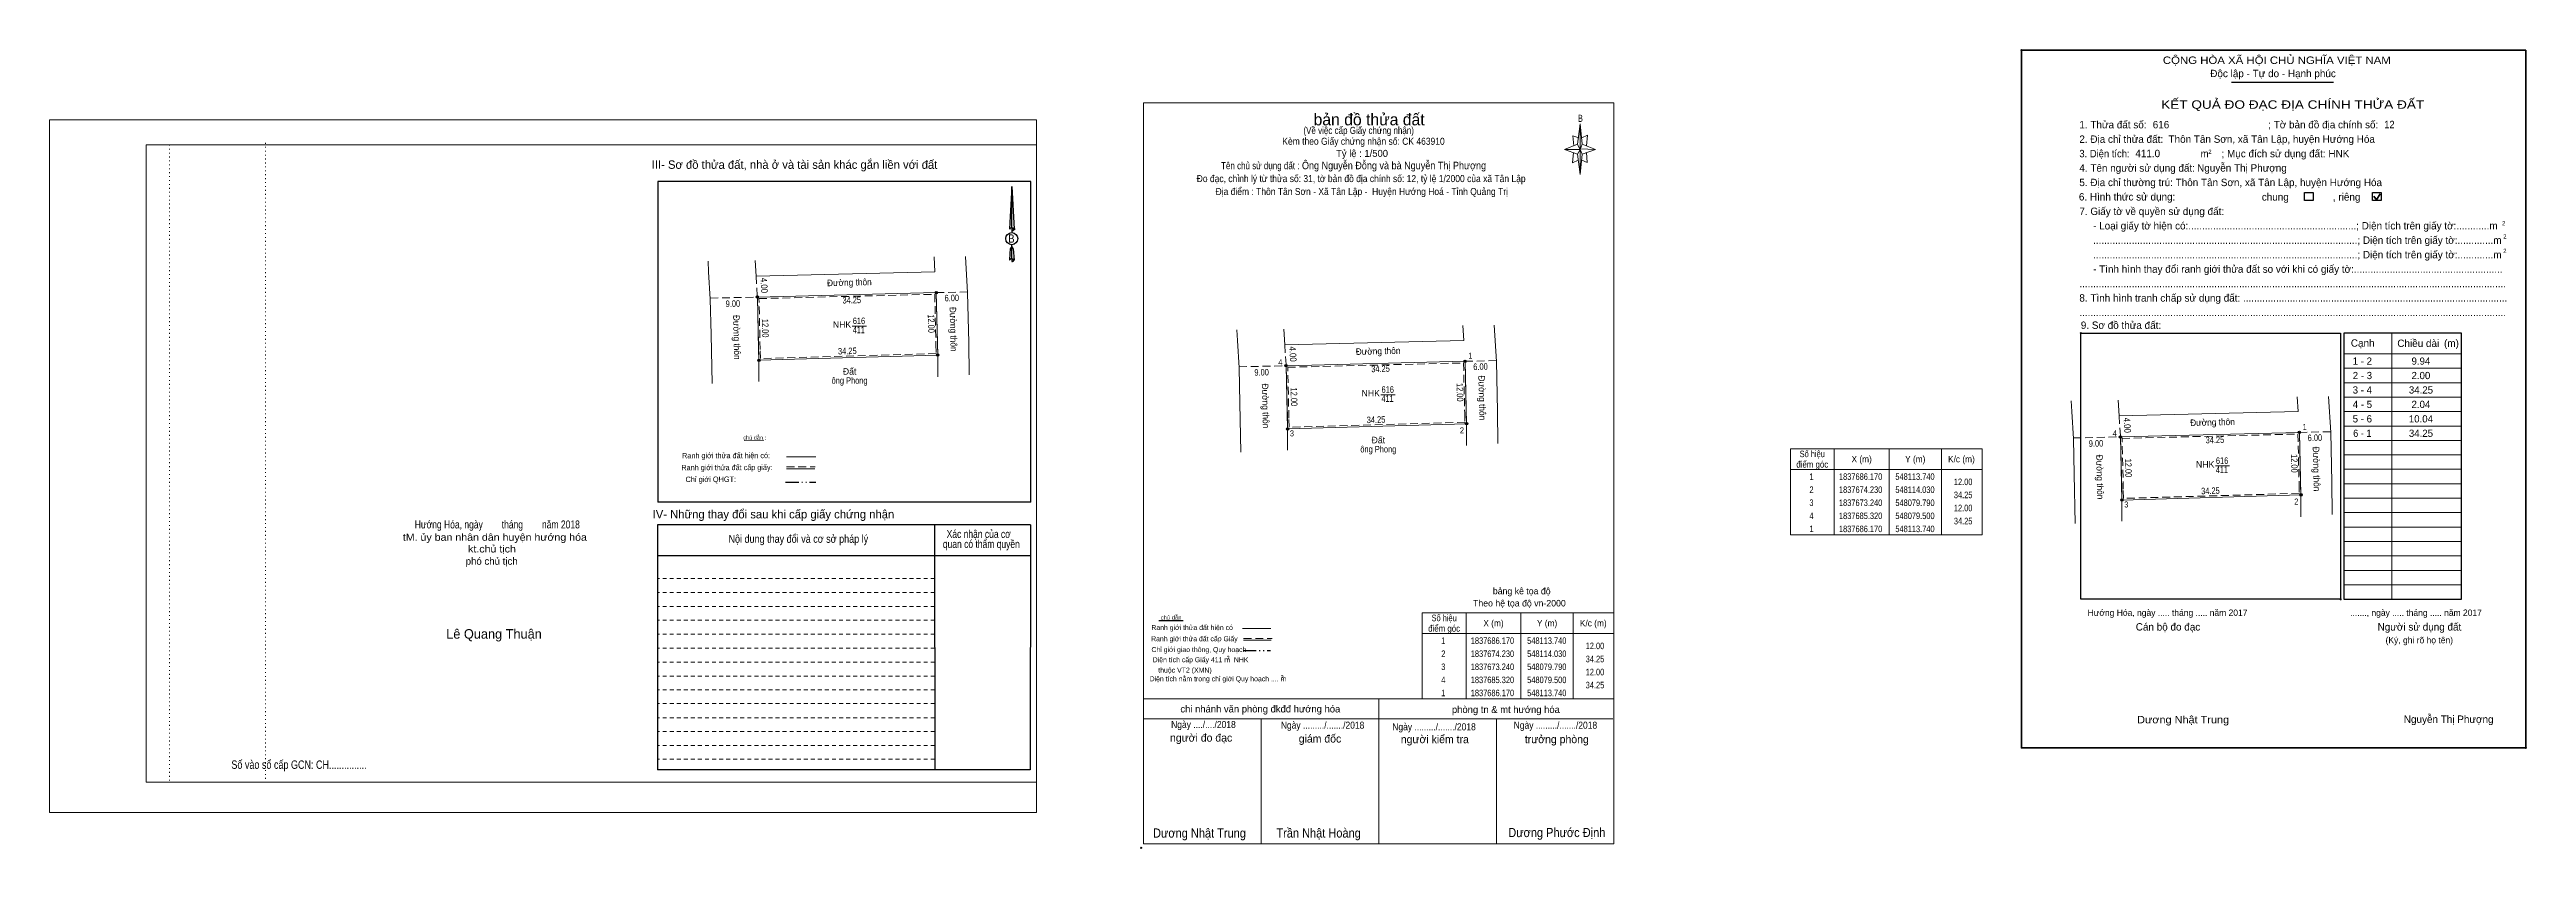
# Model space of a CAD drawing. Header units: metres. Extents: x 547683 to 548157, y 1837607 to 1837759.
import ezdxf
from ezdxf.enums import TextEntityAlignment as Align

# ---------------------------------------------------------------- set-up
doc = ezdxf.new("R2010")
doc.units = ezdxf.units.M
doc.header["$LTSCALE"] = 0.5
doc.header["$PDMODE"] = 32
doc.header["$PDSIZE"] = 0.25
for name, pattern in [('DASH_DOUBLE_DOT', [9.2, 5, -1.2, 0.3, -1.2, 0.3, -1.2]), ('DOTTED', [1.5, 0.3, -1.2]), ('MEDIUM_DASHED', [4.5, 3, -1.5]), ('SHORT_DASHED', [2.7, 1.5, -1.2])]:
    doc.linetypes.add(name, pattern=pattern)
for name, color, linetype, lineweight in [('1', 7, 'Continuous', 13), ('10', 7, 'Continuous', 13), ('11', 7, 'Continuous', 25), ('16', 7, 'Continuous', 25), ('18', 7, 'Continuous', 25), ('2', 7, 'Continuous', 35), ('27', 7, 'Continuous', 13), ('28', 7, 'SHORT_DASHED', 13), ('5', 7, 'DASH_DOUBLE_DOT', 13), ('50', 7, 'Continuous', 25), ('55', 7, 'Continuous', 13), ('63', 7, 'Continuous', 13), ('7', 7, 'Continuous', 13), ('8', 7, 'Continuous', 13)]:
    doc.layers.add(name, color=color, linetype=linetype, lineweight=lineweight)
for name, color, linetype in [('48', 7, 'Continuous'), ('52', 7, 'Continuous'), ('6', 7, 'Continuous'), ('9', 7, 'Continuous')]:
    doc.layers.add(name, color=color, linetype=linetype)

msp = doc.modelspace()

# ---------------------------------------------------------------- hatches: boundary and pattern name
at = {"layer": '11'}
for points in [[(548113.9702, 1837686.17, 1), (548113.5098, 1837686.17, 1)], [(548079.7302, 1837685.32, 1), (548079.2698, 1837685.32, 1)], [(548080.0202, 1837673.24, 1), (548079.5598, 1837673.24, 1)], [(548114.2602, 1837674.23, 1), (548113.7998, 1837674.23, 1)], [(548114.2602, 1837674.23, 1), (548113.7998, 1837674.23, 1)]]:
    msp.add_hatch(color=256, dxfattribs=at).paths.add_polyline_path(points)
at = {"layer": '8'}
for points in [[(547818.8602, 1837712.07, 1), (547818.3998, 1837712.07, 1)], [(547853.1002, 1837712.92, 1), (547852.6398, 1837712.92, 1)], [(547819.1502, 1837699.99, 1), (547818.6898, 1837699.99, 1)], [(547853.3902, 1837700.98, 1), (547852.9298, 1837700.98, 1)], [(547853.3902, 1837700.98, 1), (547852.9298, 1837700.98, 1)], [(547920.0502, 1837698.93, 1), (547919.5898, 1837698.93, 1)], [(547954.2902, 1837699.78, 1), (547953.8298, 1837699.78, 1)], [(547920.3402, 1837686.85, 1), (547919.8798, 1837686.85, 1)], [(547954.5802, 1837687.84, 1), (547954.1198, 1837687.84, 1)], [(547954.5802, 1837687.84, 1), (547954.1198, 1837687.84, 1)]]:
    msp.add_hatch(color=256, dxfattribs=at).paths.add_polyline_path(points)

# ---------------------------------------------------------------- linework, layer by layer
at = {"layer": '1', "lineweight": 25}
for p, q in [((548100.73, 1837753.18), (548120.25, 1837753.18)), ((548144.76, 1837654.24), (548144.76, 1837705.18))]:
    msp.add_line(p, q, dxfattribs=at)
at = {"layer": '1'}
for p, q in [((547701.69, 1837741.2), (547872.07, 1837741.2)), ((547701.69, 1837619.24), (547701.69, 1837741.2)), ((547872.07, 1837741.2), (547872.07, 1837618.21)), ((548131.41, 1837705.18), (548131.41, 1837654.24)), ((548122.27, 1837701.21), (548137.72, 1837701.21)), ((548137.72, 1837701.21), (548144.76, 1837701.21)), ((548122.27, 1837698.44), (548137.72, 1837698.44)), ((548122.27, 1837695.68), (548137.72, 1837695.68)), ((548137.72, 1837698.44), (548144.76, 1837698.44)), ((548137.72, 1837695.68), (548144.76, 1837695.68)), ((548122.27, 1837692.92), (548137.72, 1837692.92)), ((548137.72, 1837692.92), (548144.76, 1837692.92)), ((548122.27, 1837690.16), (548137.72, 1837690.16)), ((548122.27, 1837687.39), (548137.72, 1837687.39)), ((548137.72, 1837690.16), (548144.76, 1837690.16)), ((548137.72, 1837687.39), (548144.76, 1837687.39)), ((548122.27, 1837684.63), (548137.72, 1837684.63)), ((548122.27, 1837681.87), (548137.72, 1837681.87)), ((548137.72, 1837684.63), (548144.76, 1837684.63)), ((548137.72, 1837681.87), (548144.76, 1837681.87)), ((548122.27, 1837679.11), (548137.72, 1837679.11)), ((548137.72, 1837679.11), (548144.76, 1837679.11)), ((548122.27, 1837676.34), (548137.72, 1837676.34)), ((548122.27, 1837673.58), (548137.72, 1837673.58)), ((548137.72, 1837676.34), (548144.76, 1837676.34)), ((548137.72, 1837673.58), (548144.76, 1837673.58)), ((548122.27, 1837670.82), (548137.72, 1837670.82)), ((548122.27, 1837668.06), (548137.72, 1837668.06)), ((548137.72, 1837670.82), (548144.76, 1837670.82)), ((548137.72, 1837668.06), (548144.76, 1837668.06)), ((548122.27, 1837665.29), (548137.72, 1837665.29)), ((548122.27, 1837662.53), (548137.72, 1837662.53)), ((548137.72, 1837665.29), (548144.76, 1837665.29)), ((548137.72, 1837662.53), (548144.76, 1837662.53)), ((548122.27, 1837659.77), (548137.72, 1837659.77)), ((548137.72, 1837659.77), (548144.76, 1837659.77)), ((548122.27, 1837657.01), (548137.72, 1837657.01)), ((548137.72, 1837657.01), (548144.76, 1837657.01)), ((547701.69, 1837619.24), (547872.07, 1837619.24))]:
    msp.add_line(p, q, dxfattribs=at)
at = {"layer": '1', "linetype": 'DOTTED'}
for p, q in [((547706.11, 1837741.2), (547706.11, 1837619.24)), ((547724.5, 1837741.56), (547724.5, 1837619.59))]:
    msp.add_line(p, q, dxfattribs=at)
at = {"layer": '1', "lineweight": 35}
for p, q in [((548127.96, 1837731.36), (548128.51, 1837730.65)), ((548128.51, 1837730.65), (548129.17, 1837731.85))]:
    msp.add_line(p, q, dxfattribs=at)
at = {"layer": '1'}
for points in [[(547683.17, 1837613.44), (547872.07, 1837613.44), (547872.07, 1837745.99), (547683.17, 1837745.99)], [(548113.74, 1837686.17), (548114.03, 1837674.23), (548079.79, 1837673.24), (548079.5, 1837685.32)]]:
    msp.add_lwpolyline(points, close=True, dxfattribs=at)
msp.add_lwpolyline([(547708.59, 1837741.2), (547872.07, 1837741.2), (547872.07, 1837619.24), (547708.59, 1837619.24)], dxfattribs=at)
at = {"layer": '1', "lineweight": 25}
msp.add_lwpolyline([(548071.91, 1837705.17), (548121.62, 1837705.17), (548121.62, 1837654.24), (548071.91, 1837654.24)], close=True, dxfattribs=at)
msp.add_lwpolyline([(548144.76, 1837705.18), (548122.27, 1837705.18), (548122.27, 1837654.24), (548144.76, 1837654.24), (548144.76, 1837654.74)], dxfattribs=at)
at = {"layer": '1'}
for p in [(548060.53, 1837759.31), (548071.91, 1837705.17), (548121.62, 1837654.24), (548157.07, 1837625.79)]:
    msp.add_point(p, dxfattribs=at)
at = {"layer": '10'}
msp.add_lwpolyline([(548114.03, 1837674.23), (548079.79, 1837673.24), (548079.74, 1837675.28), (548079.5, 1837685.32), (548113.74, 1837686.17), (548113.98, 1837676.23)], close=True, dxfattribs=at)
at = {"layer": '10', "linetype": 'MEDIUM_DASHED'}
msp.add_lwpolyline([(548113.72, 1837674.52), (548080.08, 1837673.55), (548080.04, 1837675.29), (548079.81, 1837685.03), (548113.45, 1837685.86), (548113.68, 1837676.22)], close=True, dxfattribs=at)
at = {"layer": '11'}
for centre in [(548113.74, 1837686.17), (548079.5, 1837685.32), (548079.79, 1837673.24), (548114.03, 1837674.23), (548114.03, 1837674.23)]:
    msp.add_circle(centre, 0.2302, dxfattribs=at)
at = {"layer": '16'}
msp.add_line((547900.11, 1837650.12), (547895.49, 1837650.12), dxfattribs=at)
at = {"layer": '18'}
for p, q in [((547867.3, 1837733.2), (547867.75, 1837725.08)), ((547867.3, 1837733.2), (547867.75, 1837725.08)), ((547867.3, 1837733.2), (547867.75, 1837725.08)), ((547866.95, 1837726.32), (547866.9, 1837725.08)), ((547867.3, 1837725.3), (547867.3, 1837725.01)), ((547867.3, 1837725.01), (547867.3, 1837724.8)), ((547867.3, 1837724.8), (547867.3, 1837724.47)), ((547867.3, 1837724.8), (547867.3, 1837724.47)), ((547867.3, 1837724.8), (547867.3, 1837724.47)), ((547867.3, 1837721.72), (547867.3, 1837722.08)), ((547867.3, 1837721.72), (547867.3, 1837722.08)), ((547867.3, 1837721.72), (547867.3, 1837722.08)), ((547867.3, 1837721.72), (547867.61, 1837721.28)), ((547867.3, 1837721.72), (547867.61, 1837721.28)), ((547867.3, 1837721.72), (547867.61, 1837721.28)), ((547867.3, 1837719.41), (547867.3, 1837719.11)), ((547867.3, 1837719.11), (547867.3, 1837718.86)), ((547867.61, 1837721.28), (547867.75, 1837719.15)), ((547867.61, 1837721.28), (547867.75, 1837719.15)), ((547867.61, 1837721.28), (547867.75, 1837719.15)), ((547867.75, 1837719.15), (547867.75, 1837719.16))]:
    msp.add_line(p, q, dxfattribs=at)
for points in [[(547867.3, 1837725.3), (547867.3, 1837733.2), (547866.95, 1837726.32)], [(547867.3, 1837719.41), (547867.3, 1837721.72), (547867.03, 1837721.28), (547866.95, 1837720.41), (547866.9, 1837719.16)]]:
    msp.add_lwpolyline(points, dxfattribs=at)
msp.add_ellipse((547867.313, 1837723.2501), major_axis=(0, 1.158), ratio=0.983453, dxfattribs=at)
for centre, start_param, end_param in [((547867.3134, 1837725.0346), 1.57079633, 3.07445202), ((547867.3134, 1837725.0346), 0.06714063, 1.57079633), ((547867.3134, 1837725.0346), 4.71238898, 6.28318531), ((547867.3134, 1837719.1241), 2.49106941, 3.07427841), ((547867.3134, 1837719.1241), 1.57079633, 2.49106941), ((547867.3134, 1837719.1241), 0.06714063, 1.57079633), ((547867.3134, 1837719.1241), 4.71238898, 6.28318531)]:
    msp.add_ellipse(centre, major_axis=(0.4175, 0), ratio=0.655448, start_param=start_param, end_param=end_param, dxfattribs=at)
msp.add_point((547867.75, 1837725.08), dxfattribs=at)
at = {"layer": '2'}
msp.add_lwpolyline([(548060.53, 1837759.31), (548157.06, 1837759.31), (548157.06, 1837625.79), (548060.53, 1837625.79)], close=True, dxfattribs=at)
at = {"layer": '27'}
for p, q in [((548079.79, 1837673.24), (548079.79, 1837669.17)), ((548114.03, 1837674.23), (548114.03, 1837670.04))]:
    msp.add_line(p, q, dxfattribs=at)
at = {"layer": '28', "linetype": 'Continuous', "lineweight": 25}
for p, q in [((547870.96, 1837672.82), (547799.6, 1837672.82)), ((547852.55, 1837668.48), (547852.57, 1837621.63)), ((547870.9, 1837668.48), (547870.87, 1837621.63)), ((547870.87, 1837662.53), (547799.55, 1837662.53)), ((547870.87, 1837621.63), (547799.55, 1837621.63))]:
    msp.add_line(p, q, dxfattribs=at)
at = {"layer": '28'}
for p, q in [((547852.56, 1837658.22), (547799.55, 1837658.22)), ((547852.56, 1837655.56), (547799.55, 1837655.56)), ((547852.56, 1837652.88), (547799.55, 1837652.88)), ((547852.56, 1837650.24), (547799.55, 1837650.24)), ((547852.56, 1837647.57), (547799.55, 1837647.57)), ((547852.56, 1837644.91), (547799.55, 1837644.91)), ((547852.56, 1837642.21), (547799.55, 1837642.21)), ((547852.57, 1837639.56), (547799.55, 1837639.56)), ((547852.57, 1837636.92), (547799.55, 1837636.92)), ((547852.57, 1837634.27), (547799.55, 1837634.27)), ((547852.57, 1837631.59), (547799.55, 1837631.59)), ((547852.57, 1837628.92), (547799.55, 1837628.92)), ((547852.57, 1837626.28), (547799.55, 1837626.28)), ((547852.57, 1837623.62), (547799.55, 1837623.62))]:
    msp.add_line(p, q, dxfattribs=at)
at = {"layer": '28', "linetype": 'Continuous', "lineweight": 25}
for points in [[(547870.96, 1837672.82), (547870.96, 1837734.16), (547799.6, 1837734.16), (547799.6, 1837672.82)], [(547870.9, 1837668.48), (547799.55, 1837668.48), (547799.55, 1837621.63)]]:
    msp.add_lwpolyline(points, dxfattribs=at)
at = {"layer": '5', "lineweight": 25}
for p, q in [((547824.04, 1837676.65), (547829.79, 1837676.65)), ((547911.59, 1837644.42), (547916.83, 1837644.42))]:
    msp.add_line(p, q, dxfattribs=at)
at = {"layer": '5', "linetype": 'Continuous'}
for p, q in [((547911.49, 1837648.63), (547916.87, 1837648.63)), ((547911.69, 1837646.39), (547916.96, 1837646.39))]:
    msp.add_line(p, q, dxfattribs=at)
at = {"layer": '5', "linetype": 'MEDIUM_DASHED'}
msp.add_line((547911.69, 1837646.71), (547917.13, 1837646.71), dxfattribs=at)
at = {"layer": '50'}
for points in [[(548114.7, 1837732.08), (548116.36, 1837732.08), (548116.36, 1837730.53), (548114.7, 1837730.53)], [(548127.74, 1837732.08), (548129.4, 1837732.08), (548129.4, 1837730.53), (548127.74, 1837730.53)]]:
    msp.add_lwpolyline(points, close=True, dxfattribs=at)
at = {"layer": '55'}
for p, q in [((547824.18, 1837681.48), (547829.79, 1837681.48)), ((547824.22, 1837679.23), (547829.6, 1837679.23)), ((547824.22, 1837679.23), (547829.6, 1837679.23))]:
    msp.add_line(p, q, dxfattribs=at)
at = {"layer": '55', "linetype": 'MEDIUM_DASHED'}
msp.add_line((547824.21, 1837679.61), (547829.72, 1837679.61), dxfattribs=at)
at = {"layer": '63'}
for p, q in [((548070.18, 1837690.18), (548070.06, 1837692.21)), ((548079.25, 1837689.32), (548079.07, 1837692.33)), ((548119.74, 1837686.14), (548119.33, 1837693.06)), ((548024.72, 1837683.06), (548024.72, 1837666.56)), ((548035.22, 1837683.06), (548035.22, 1837666.56)), ((548045.22, 1837683.06), (548045.22, 1837666.56)), ((548016.32, 1837679.06), (548053.02, 1837679.06)), ((548097.66, 1837679.78), (548100.38, 1837679.78)), ((547954.26, 1837651.67), (547954.26, 1837635.17)), ((547964.76, 1837651.67), (547964.76, 1837635.17)), ((547974.76, 1837651.67), (547974.76, 1837635.17)), ((547945.86, 1837647.67), (547982.56, 1837647.67))]:
    msp.add_line(p, q, dxfattribs=at)
at = {"layer": '63', "linetype": 'MEDIUM_DASHED'}
for p, q in [((548079.25, 1837689.32), (548079.5, 1837685.32)), ((548119.74, 1837686.31), (548113.74, 1837686.17)), ((548070.49, 1837685.11), (548079.5, 1837685.32))]:
    msp.add_line(p, q, dxfattribs=at)
at = {"layer": '63'}
for points in [[(548079.25, 1837689.32), (548113.49, 1837690.17), (548113.32, 1837693)], [(548070.18, 1837690.18), (548070.5, 1837684.95), (548070.66, 1837678.18), (548070.83, 1837668.77)], [(548119.74, 1837686.14), (548119.97, 1837676.66), (548120.03, 1837670.44)]]:
    msp.add_lwpolyline(points, dxfattribs=at)
for points in [[(548016.32, 1837683.06), (548053.02, 1837683.06), (548053.02, 1837666.56), (548016.32, 1837666.56)], [(547945.86, 1837651.67), (547982.56, 1837651.67), (547982.56, 1837635.17), (547945.86, 1837635.17)]]:
    msp.add_lwpolyline(points, close=True, dxfattribs=at)
at = {"layer": '7'}
for p, q in [((547975.61, 1837741.34), (547976.11, 1837745.24)), ((547975.61, 1837739.44), (547973.11, 1837740.34)), ((547976.51, 1837739.44), (547976.11, 1837735.54)), ((547977.41, 1837737.84), (547976.41, 1837738.24)), ((547976.51, 1837741.34), (547979.01, 1837740.34)), ((547977.31, 1837739.74), (547977.41, 1837737.84)), ((547816.13, 1837684.64), (547819.86, 1837684.69)), ((547892.56, 1837635.17), (547982.56, 1837635.17)), ((547892.56, 1837635.17), (547982.56, 1837635.17)), ((547892.56, 1837635.17), (547982.56, 1837635.17)), ((547937.56, 1837607.47), (547937.56, 1837635.17)), ((547892.56, 1837631.37), (547982.36, 1837631.37)), ((547915.06, 1837607.47), (547915.06, 1837631.37)), ((547960.06, 1837607.47), (547960.06, 1837631.37)), ((547982.56, 1837607.47), (547892.56, 1837607.47))]:
    msp.add_line(p, q, dxfattribs=at)
for points in [[(547892.56, 1837749.27), (547982.56, 1837749.27), (547982.56, 1837607.47), (547892.56, 1837607.47)], [(547976.11, 1837745.24), (547976.51, 1837741.34), (547976.11, 1837740.34)], [(547976.11, 1837740.34), (547973.11, 1837740.34), (547975.61, 1837741.34), (547976.51, 1837739.44), (547979.01, 1837740.34), (547976.11, 1837740.44)], [(547976.11, 1837740.34), (547976.11, 1837735.54), (547975.61, 1837739.44)]]:
    msp.add_lwpolyline(points, close=True, dxfattribs=at)
for points in [[(547975.81, 1837742.54), (547974.71, 1837742.94), (547974.91, 1837741.04)], [(547976.41, 1837742.54), (547977.51, 1837743.04), (547977.31, 1837741.04)], [(547976.11, 1837740.34), (547975.61, 1837741.34), (547973.11, 1837740.34)], [(547974.81, 1837739.74), (547974.61, 1837737.74), (547975.71, 1837738.24)], [(547976.11, 1837740.34), (547976.51, 1837739.44), (547979.01, 1837740.34)]]:
    msp.add_lwpolyline(points, dxfattribs=at)
msp.add_point((547892.09, 1837606.69), dxfattribs=at)
at = {"layer": '8'}
for p, q in [((547858.87, 1837712.89), (547858.46, 1837719.81)), ((547809.31, 1837716.93), (547809.19, 1837718.96)), ((547818.38, 1837716.07), (547818.2, 1837719.08)), ((547836.79, 1837706.53), (547839.51, 1837706.53)), ((547910.5, 1837703.79), (547910.38, 1837705.82)), ((547919.57, 1837702.93), (547919.39, 1837705.94)), ((547960.06, 1837699.75), (547959.65, 1837706.67)), ((547853.16, 1837700.98), (547853.16, 1837696.79)), ((547818.92, 1837699.99), (547818.92, 1837695.92)), ((547937.98, 1837693.39), (547940.7, 1837693.39)), ((547920.11, 1837686.85), (547920.11, 1837682.78)), ((547954.35, 1837687.84), (547954.35, 1837683.65))]:
    msp.add_line(p, q, dxfattribs=at)
at = {"layer": '8', "linetype": 'MEDIUM_DASHED'}
for p, q in [((547818.38, 1837716.07), (547818.63, 1837712.07)), ((547809.62, 1837711.86), (547818.63, 1837712.07)), ((547858.87, 1837713.06), (547852.87, 1837712.92)), ((547919.57, 1837702.93), (547919.82, 1837698.93)), ((547910.81, 1837698.72), (547919.82, 1837698.93)), ((547960.06, 1837699.92), (547954.06, 1837699.78))]:
    msp.add_line(p, q, dxfattribs=at)
at = {"layer": '8'}
for points in [[(547818.38, 1837716.07), (547852.62, 1837716.92), (547852.45, 1837719.75)], [(547809.31, 1837716.93), (547809.63, 1837711.7), (547809.79, 1837704.93), (547809.96, 1837695.52)], [(547858.87, 1837712.89), (547859.1, 1837703.41), (547859.16, 1837697.19)], [(547919.57, 1837702.93), (547953.81, 1837703.78), (547953.64, 1837706.61)], [(547910.5, 1837703.79), (547910.82, 1837698.56), (547910.98, 1837691.79), (547911.15, 1837682.38)], [(547960.06, 1837699.75), (547960.29, 1837690.27), (547960.35, 1837684.05)]]:
    msp.add_lwpolyline(points, dxfattribs=at)
for points in [[(547853.16, 1837700.98), (547818.92, 1837699.99), (547818.87, 1837702.03), (547818.63, 1837712.07), (547852.87, 1837712.92), (547853.11, 1837702.98)], [(547852.87, 1837712.92), (547853.16, 1837700.98), (547818.92, 1837699.99), (547818.63, 1837712.07)], [(547954.35, 1837687.84), (547920.11, 1837686.85), (547920.06, 1837688.89), (547919.82, 1837698.93), (547954.06, 1837699.78), (547954.3, 1837689.84)], [(547954.06, 1837699.78), (547954.35, 1837687.84), (547920.11, 1837686.85), (547919.82, 1837698.93)]]:
    msp.add_lwpolyline(points, close=True, dxfattribs=at)
at = {"layer": '8', "linetype": 'MEDIUM_DASHED'}
for points in [[(547852.85, 1837701.27), (547819.21, 1837700.3), (547819.17, 1837702.04), (547818.94, 1837711.78), (547852.58, 1837712.61), (547852.81, 1837702.97)], [(547954.04, 1837688.13), (547920.4, 1837687.16), (547920.36, 1837688.9), (547920.13, 1837698.64), (547953.77, 1837699.47), (547954, 1837689.83)]]:
    msp.add_lwpolyline(points, close=True, dxfattribs=at)
at = {"layer": '8', "lineweight": 25}
for centre in [(547818.63, 1837712.07), (547852.87, 1837712.92), (547818.92, 1837699.99), (547853.16, 1837700.98), (547853.16, 1837700.98), (547919.82, 1837698.93), (547954.06, 1837699.78), (547920.11, 1837686.85), (547954.35, 1837687.84), (547954.35, 1837687.84)]:
    msp.add_circle(centre, 0.2302, dxfattribs=at)

# ---------------------------------------------------------------- texts
at = {"layer": '1'}
for s, height, width, p in [('CỘNG HÒA XÃ HỘI CHỦ NGHĨA VIỆT NAM', 1.418, 1.15, (548087.61, 1837756.68)), ('3. Diện tích:', 1.418, 0.95, (548071.63, 1837738.82)), ('m', 1.418, 0.95, (548094.85, 1837738.82)), ('2', 0.8102, 0.95, (548096.31, 1837739.46)), ('2', 0.8102, 0.9, (548152.54, 1837725.8)), ('2', 0.8102, 0.9, (548152.75, 1837723.27)), ('2', 0.8102, 0.9, (548152.75, 1837720.51)), ('Dương Nhật Trung', 1.418, 1.1, (548082.69, 1837630.51))]:
    msp.add_text(s, height=height, dxfattribs=dict(at, width=width)).set_placement(p)
for s, height, p in [('Độc lập - Tự do - Hạnh phúc', 1.418, (548096.68, 1837754.15)), ('2. Địa chỉ thửa đất:', 1.418, (548071.63, 1837741.58)), ('1. Thửa đất số:', 1.418, (548071.63, 1837744.35)), ('; Tờ bản đồ địa chính số:', 1.418, (548107.77, 1837744.36)), ('; Mục đích sử dụng đất: HNK', 1.418, (548098.84, 1837738.82)), ('4. Tên người sử dụng đất:', 1.418, (548071.63, 1837736.06)), ('5. Địa chỉ thường trú: Thôn Tân Sơn, xã Tân Lập, huyện Hướng Hóa', 1.418, (548071.63, 1837733.3)), ('7. Giấy tờ về quyền sử dụng đất:', 1.418, (548071.63, 1837727.77)), ('chung                , riêng', 1.418, (548106.55, 1837730.53)), ('     - Loại giấy tờ hiện có:.............................................................; Diện tích trên giấy tờ:............m', 1.418, (548071.63, 1837725.01)), ('     ................................................................................................; Diện tích trên giấy tờ:.............m', 1.418, (548071.63, 1837722.25)), ('     ................................................................................................; Diện tích trên giấy tờ:.............m', 1.418, (548071.63, 1837719.48)), ('     - Tình hình thay đổi ranh giới thửa đất so với khi có giấy tờ:......................................................', 1.418, (548071.63, 1837716.72)), ('8. Tình hình tranh chấp sử dụng đất: ................................................................................................', 1.418, (548071.63, 1837711.2)), ('...........................................................................................................................................................', 1.418, (548071.63, 1837713.96)), ('...........................................................................................................................................................', 1.418, (548071.63, 1837708.43)), ('9. Sơ đồ thửa đất:', 1.418, (548071.91, 1837705.98)), ('Cạnh', 1.418, (548123.59, 1837702.57)), ('Chiều dài', 1.418, (548132.48, 1837702.52)), ('(m)', 1.418, (548141.42, 1837702.54)), ('Hướng Hóa, ngày ..... tháng ..... năm 2017', 1.215, (548073.2, 1837651.07)), ('Cán bộ đo đạc', 1.418, (548082.43, 1837648.26)), ('......., ngày ..... tháng ..... năm 2017', 1.215, (548123.46, 1837651.07)), ('Người sử dụng đất', 1.418, (548128.71, 1837648.26)), ('(Ký, ghi rõ họ tên)', 1.215, (548130.23, 1837645.82))]:
    msp.add_text(s, height=height, dxfattribs=at).set_placement(p)
for s, height, width, p in [('KẾT QUẢ ĐO ĐẠC ĐỊA CHÍNH THỬA ĐẤT', 1.621, 1.2, (548112.46, 1837748.1)), ('616', 1.25, 0.85, (548098.945, 1837680.15)), ('411', 1.25, 0.8, (548098.91, 1837678.41))]:
    msp.add_text(s, height=height, dxfattribs=dict(at, width=width)).set_placement(p, align=Align.CENTER)
msp.add_text('NHK', height=1.25, dxfattribs=at).set_placement((548095.705, 1837679.44), align=Align.CENTER)
at = {"layer": '16', "width": 0.8}
for p in [(547908.72, 1837642.63), (547919.06, 1837638.93)]:
    msp.add_text('2', height=0.8, dxfattribs=at).set_placement(p, align=Align.CENTER)
at = {"layer": '18'}
for s, height, width, p in [('B', 1.59, 0.85, (547867.245, 1837722.47)), ('tM. ủy ban nhân dân huyện hướng hóa', 1.381, 1.1, (547768.395, 1837665.43)), ('Hướng Hóa, ngày        tháng        năm 2018', 1.523, 0.8, (547768.86, 1837667.8)), ('kt.chủ tịch', 1.381, 1.1, (547767.845, 1837663.2)), ('Số vào sổ cấp GCN: CH...............', 1.611, 0.8, (547730.905, 1837621.8))]:
    msp.add_text(s, height=height, dxfattribs=dict(at, width=width)).set_placement(p, align=Align.CENTER)
for s, height, p in [('phó chủ tịch', 1.381, (547767.785, 1837660.85)), ('Lê Quang Thuận', 1.822, (547768.23, 1837646.71))]:
    msp.add_text(s, height=height, dxfattribs=at).set_placement(p, align=Align.CENTER)
at = {"layer": '28'}
for s, p in [('III- Sơ đồ thửa đất, nhà ở và tài sản khác gắn liền với đất', (547825.74, 1837736.61)), ('IV- Những thay đổi sau khi cấp giấy chứng nhận', (547821.71, 1837669.72))]:
    msp.add_text(s, height=1.611, dxfattribs=at).set_placement(p, align=Align.CENTER)
for s, width, p in [('Xác nhận của cơ', 0.8, (547860.99, 1837665.98)), ('Nội dung thay đổi và cơ sở pháp lý', 0.85, (547826.475, 1837665.05)), (' quan có thẩm quyền', 0.8, (547861.27, 1837664.06))]:
    msp.add_text(s, height=1.519, dxfattribs=dict(at, width=width)).set_placement(p, align=Align.CENTER)
at = {"layer": '48'}
msp.add_text('6. Hình thức sử dụng:', height=1.418, dxfattribs=at).set_placement((548071.54, 1837730.55))
at = {"layer": '5'}
for s, height, width, p in [('Ranh giới thửa đất hiện có ', 0.96, 0.9, (547902.015, 1837648.36)), ('chú dẫn', 0.7999, 1.05, (547897.81, 1837650.36)), ('Ranh giới thửa đất cấp Giấy', 0.96, 0.9, (547902.27, 1837646.21)), ('Chỉ giới giao thông, Quy hoạch', 0.96, 0.9, (547903.13, 1837644.14)), ('Diện tích cấp Giấy 411 m  NHK', 0.96, 0.9, (547903.455, 1837642.2)), ('Diện tích nằm trong chỉ giới Quy hoạch .... m', 0.96, 0.9, (547906.775, 1837638.55)), ('thuộc VT2 (XMN)', 0.96, 0.95, (547900.465, 1837640.21))]:
    msp.add_text(s, height=height, dxfattribs=dict(at, width=width)).set_placement(p, align=Align.CENTER)
at = {"layer": '52'}
for s, p in [('1 - 2', (548125.785, 1837699.13)), ('9.94', (548136.995, 1837699.13)), ('2 - 3', (548125.795, 1837696.37)), ('2.00', (548136.995, 1837696.37)), ('4 - 5', (548125.795, 1837690.85)), ('3 - 4', (548125.785, 1837693.61)), ('34.25', (548137.005, 1837693.61)), ('2.04', (548136.995, 1837690.85)), ('5 - 6', (548125.785, 1837688.08)), ('34.25', (548137.005, 1837685.32)), ('10.04', (548136.995, 1837688.08))]:
    msp.add_text(s, height=1.381, dxfattribs=at).set_placement(p, align=Align.CENTER)
at = {"layer": '52', "width": 0.95}
msp.add_text('6 - 1', height=1.381, dxfattribs=at).set_placement((548125.785, 1837685.32), align=Align.CENTER)
at = {"layer": '55'}
for s, height, width, p in [('Ranh giới thửa đất hiện có:', 1.04, 0.8, (547812.6438, 1837681.2262)), ('Chỉ giới QHGT:', 1.035, 0.85, (547809.7288, 1837676.6896)), ('Ranh giới thửa đất cấp giấy:', 1.035, 0.8, (547812.8188, 1837678.9467))]:
    msp.add_text(s, height=height, rotation=0.135, dxfattribs=dict(at, width=width)).set_placement(p, align=Align.CENTER)
at = {"layer": '6'}
for s, p in [('616', (548085.67, 1837744.36)), ('Thôn Tân Sơn, xã Tân Lập, huyện Hướng Hóa', (548088.7, 1837741.59)), ('411.0', (548082.34, 1837738.84)), ('Nguyễn Thị Phượng', (548094.17, 1837736.08)), ('Nguyễn Thị Phượng', (548133.73, 1837630.59))]:
    msp.add_text(s, height=1.418, dxfattribs=at).set_placement(p)
at = {"layer": '6', "width": 0.95}
msp.add_text('12', height=1.418, dxfattribs=at).set_placement((548129.96, 1837744.38))
at = {"layer": '63'}
for s, rotation, width, p in [('4.00', 273.576, 0.9, (548080.1801, 1837687.509)), ('Đường thôn', 1.422, 0.95, (548097.1245, 1837687.4967)), ('9.00', 1.335, 0.85, (548074.8304, 1837683.4431)), ('Đường thôn', 271.354, 0.95, (548074.9521, 1837677.6148)), ('34.25', 1.422, 0.85, (548097.5845, 1837684.1248)), ('12.00', 271.391, 0.85, (548112.1544, 1837680.2302)), ('6.00', 1.337, 0.85, (548116.7204, 1837684.5331)), ('Đường thôn', 271.39, 0.95, (548116.3945, 1837679.1552)), ('12.00', 271.375, 0.85, (548080.3939, 1837679.35)), ('34.25', 1.656, 0.85, (548096.7269, 1837674.3822))]:
    msp.add_text(s, height=1.25, rotation=rotation, dxfattribs=dict(at, width=width)).set_placement(p, align=Align.CENTER)
for s, width, p in [('Số hiệu', 0.85, (548020.52, 1837681.44)), ('X (m)', 0.95, (548029.97, 1837680.44)), ('Y (m)', 0.95, (548040.225, 1837680.44)), ('K/c (m)', 0.95, (548049.065, 1837680.44)), ('điểm góc', 0.9, (548020.52, 1837679.44)), (' 1', 0.75, (548020.17, 1837677.09)), ('1837686.170', 0.85, (548029.77, 1837677.09)), ('548113.740', 0.85, (548040.17, 1837677.09)), (' 3', 0.8, (548020.165, 1837672.09)), (' 2', 0.85, (548020.175, 1837674.59)), ('1837674.230', 0.85, (548029.77, 1837674.59)), ('1837673.240', 0.85, (548029.77, 1837672.09)), ('548114.030', 0.85, (548040.17, 1837674.59)), ('548079.790', 0.85, (548040.17, 1837672.09)), (' 4', 0.85, (548020.17, 1837669.59)), (' 1', 0.75, (548020.17, 1837667.09)), ('1837685.320', 0.85, (548029.77, 1837669.59)), ('1837686.170', 0.85, (548029.77, 1837667.09)), ('548079.500', 0.85, (548040.17, 1837669.59)), ('548113.740', 0.85, (548040.17, 1837667.09)), ('điểm góc', 0.9, (547950.06, 1837648.05)), ('Số hiệu', 0.85, (547950.06, 1837650.05)), ('X (m)', 0.95, (547959.51, 1837649.05)), ('Y (m)', 0.95, (547969.765, 1837649.05)), ('K/c (m)', 0.95, (547978.605, 1837649.05)), (' 2', 0.85, (547949.715, 1837643.2)), (' 1', 0.75, (547949.71, 1837645.7)), ('1837686.170', 0.85, (547959.31, 1837645.7)), ('1837674.230', 0.85, (547959.31, 1837643.2)), ('548113.740', 0.85, (547969.71, 1837645.7)), ('548114.030', 0.85, (547969.71, 1837643.2)), (' 4', 0.85, (547949.71, 1837638.2)), (' 3', 0.8, (547949.705, 1837640.7)), ('1837673.240', 0.85, (547959.31, 1837640.7)), ('1837685.320', 0.85, (547959.31, 1837638.2)), ('548079.790', 0.85, (547969.71, 1837640.7)), ('548079.500', 0.85, (547969.71, 1837638.2)), (' 1', 0.75, (547949.71, 1837635.7)), ('1837686.170', 0.85, (547959.31, 1837635.7)), ('548113.740', 0.85, (547969.71, 1837635.7))]:
    msp.add_text(s, height=1.25, dxfattribs=dict(at, width=width)).set_placement(p, align=Align.CENTER)
at = {"layer": '63', "width": 0.85}
for s, p in [('12.00', (548051.17, 1837676.09)), ('34.25', (548051.17, 1837673.59)), ('12.00', (548051.17, 1837671.09)), ('34.25', (548051.17, 1837668.59)), ('34.25', (547980.71, 1837642.2)), ('12.00', (547980.71, 1837644.7)), ('12.00', (547980.71, 1837639.7)), ('34.25', (547980.71, 1837637.2))]:
    msp.add_text(s, height=1.25, dxfattribs=at).set_placement(p, align=Align.RIGHT)
at = {"layer": '7'}
for s, height, width, p in [('(Về việc cấp Giấy chứng nhận)', 1.35, 0.85, (547933.71, 1837743.29)), ('B', 1.378, 0.75, (547976.145, 1837745.59)), ('Tên chủ sử dụng đất :', 1.35, 0.85, (547914.875, 1837736.54)), ('Kèm theo Giấy chứng nhận số: CK 463910', 1.35, 0.9, (547934.635, 1837741.21)), ('Đo đạc, chỉnh lý từ thửa số: 31, tờ bản đồ địa chính số: 12, tỷ lệ 1/2000 của xã Tân Lập', 1.35, 0.9, (547934.185, 1837734.07)), ('Địa điểm : Thôn Tân Sơn - Xã Tân Lập -  Huyện Hướng Hoá - Tỉnh Quảng Trị ', 1.35, 0.9, (547934.525, 1837731.6)), ('Ngày ..../..../2018', 1.35, 0.9, (547904, 1837629.61)), ('Ngày ........./......./2018', 1.35, 0.9, (547926.8, 1837629.48)), ('Ngày ........./......./2018', 1.35, 0.9, (547948.13, 1837629.17)), ('Ngày ........./......./2018', 1.35, 0.9, (547971.36, 1837629.47)), ('Dương Nhật Trung', 1.75, 0.9, (547903.24, 1837608.64)), ('Trần Nhật Hoàng', 1.75, 0.9, (547926.035, 1837608.65)), ('Dương Phước Định', 1.75, 0.9, (547971.625, 1837608.74))]:
    msp.add_text(s, height=height, dxfattribs=dict(at, width=width)).set_placement(p, align=Align.CENTER)
for s, height, p in [('bản đồ thửa đất', 2.25, (547935.705, 1837744.93)), ('Tỷ lệ : 1/500', 1.35, (547934.355, 1837738.89)), ('Theo hệ tọa độ vn-2000', 1.25, (547964.465, 1837652.87)), ('bảng kê tọa độ', 1.25, (547964.915, 1837655.19)), ('chi nhánh văn phòng đkđđ hướng hóa', 1.35, (547914.89, 1837632.59)), ('phòng tn & mt hướng hóa', 1.35, (547961.885, 1837632.47)), ('người đo đạc', 1.5, (547903.555, 1837627.01)), ('giám đốc', 1.5, (547926.305, 1837626.83)), ('người kiểm tra', 1.5, (547948.285, 1837626.71)), ('trưởng phòng', 1.5, (547971.625, 1837626.71))]:
    msp.add_text(s, height=height, dxfattribs=at).set_placement(p, align=Align.CENTER)
at = {"layer": '7', "width": 0.9}
msp.add_text('Ông Nguyễn Đỗng và bà Nguyễn Thị Phượng', height=1.44, dxfattribs=at).set_placement((547922.85, 1837736.53))
at = {"layer": '7'}
msp.add_text('chú dẫn :', height=0.7652, rotation=359.974, dxfattribs=at).set_placement((547818.1148, 1837684.7889), align=Align.CENTER)
at = {"layer": '8'}
for s, rotation, width, p in [('4.00', 273.576, 0.9, (547819.3101, 1837714.259)), ('Đường thôn', 1.422, 0.95, (547836.2545, 1837714.2467)), ('9.00', 1.335, 0.85, (547813.9604, 1837710.1931)), ('34.25', 1.422, 0.85, (547836.7145, 1837710.8748)), ('6.00', 1.337, 0.85, (547855.8504, 1837711.2831)), ('Đường thôn', 271.39, 0.95, (547855.5245, 1837705.9052)), ('Đường thôn', 271.354, 0.95, (547814.0821, 1837704.3648)), ('12.00', 271.375, 0.85, (547819.5239, 1837706.1)), ('12.00', 271.391, 0.85, (547851.2844, 1837706.9802)), ('34.25', 1.656, 0.85, (547835.8569, 1837701.1322)), ('4.00', 273.576, 0.9, (547920.5001, 1837701.119)), ('Đường thôn', 1.422, 0.95, (547937.4445, 1837701.1067)), ('9.00', 1.335, 0.85, (547915.1504, 1837697.0531)), ('Đường thôn', 271.354, 0.95, (547915.2721, 1837691.2248)), ('34.25', 1.422, 0.85, (547937.9045, 1837697.7348)), ('12.00', 271.391, 0.85, (547952.4744, 1837693.8402)), ('6.00', 1.337, 0.85, (547957.0404, 1837698.1431)), ('Đường thôn', 271.39, 0.95, (547956.7145, 1837692.7652)), ('12.00', 271.375, 0.85, (547920.7139, 1837692.96)), ('34.25', 1.656, 0.85, (547937.0469, 1837687.9922))]:
    msp.add_text(s, height=1.25, rotation=rotation, dxfattribs=dict(at, width=width)).set_placement(p, align=Align.CENTER)
for s, p in [('NHK', (547834.835, 1837706.19)), ('Đất', (547836.28, 1837697.23)), ('NHK', (547936.025, 1837693.05)), ('Đất', (547937.47, 1837684.09))]:
    msp.add_text(s, height=1.25, dxfattribs=at).set_placement(p, align=Align.CENTER)
for s, height, width, p in [('411', 1.25, 0.8, (547838.04, 1837705.16)), ('616', 1.25, 0.85, (547838.075, 1837706.9)), ('4', 1.151, 0.9, (547918.715, 1837699.01)), ('1', 1.151, 0.75, (547955.07, 1837700.27)), ('ông Phong', 1.25, 0.85, (547836.28, 1837695.48)), ('411', 1.25, 0.8, (547939.23, 1837692.02)), ('616', 1.25, 0.85, (547939.265, 1837693.76)), ('3', 1.151, 0.8, (547920.935, 1837685.42)), ('2', 1.151, 0.9, (547953.47, 1837685.98)), ('ông Phong', 1.25, 0.85, (547937.47, 1837682.34))]:
    msp.add_text(s, height=height, dxfattribs=dict(at, width=width)).set_placement(p, align=Align.CENTER)
at = {"layer": '9'}
for s, width, p in [('4', 0.9, (548078.395, 1837685.4)), ('1', 0.75, (548114.755, 1837686.66)), ('3', 0.8, (548080.615, 1837671.81)), ('2', 0.9, (548113.15, 1837672.37))]:
    msp.add_text(s, height=1.151, dxfattribs=dict(at, width=width)).set_placement(p, align=Align.CENTER)

doc.saveas('drawing.dxf')
